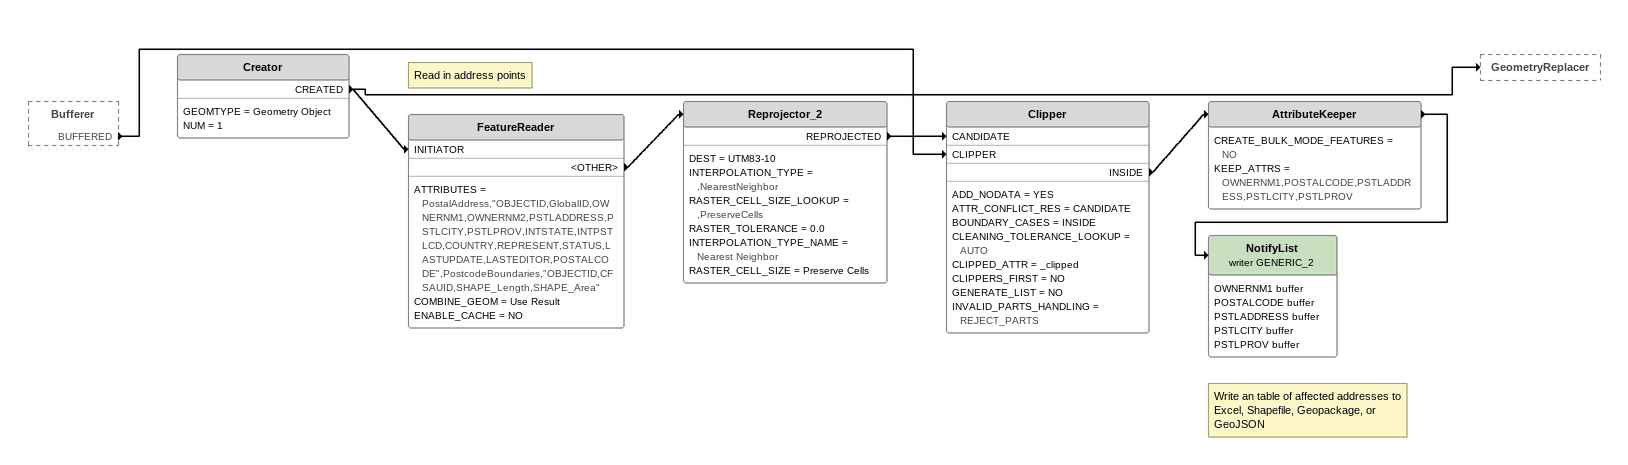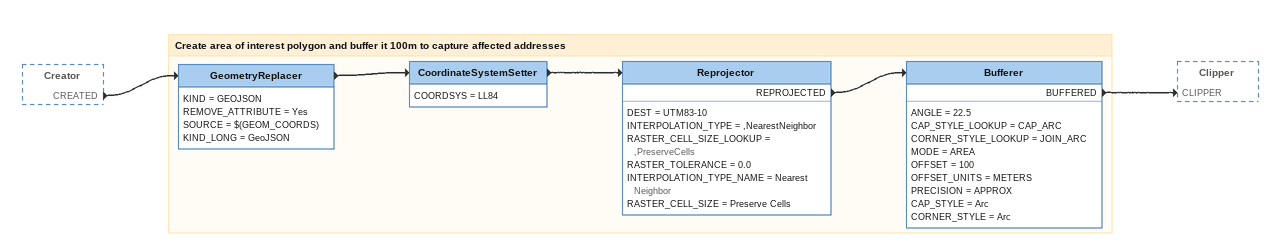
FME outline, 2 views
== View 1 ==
Bufferer [outside]
    BUFFERED -> Clipper [CLIPPER]
Creator
    GEOMTYPE = Geometry Object
    NUM = 1
    CREATED -> FeatureReader [INITIATOR]
    CREATED -> GeometryReplacer
Note: Read in address points
FeatureReader
    ATTRIBUTES = PostalAddress,"OBJECTID,GlobalID,OWNERNM1,OWNERNM2,PSTLADDRESS,PSTLCITY,PSTLPROV,INTSTATE,INTPSTLCD,COUNTRY,REPRESENT,STATUS,LASTUPDATE,LASTEDITOR,POSTALCODE",PostcodeBoundaries,"OBJECTID,CFSAUID,SHAPE_Length,SHAPE_Area"
    COMBINE_GEOM = Use Result
    ENABLE_CACHE = NO
    <OTHER> -> Reprojector_2
Reprojector_2
    DEST = UTM83-10
    INTERPOLATION_TYPE = ,NearestNeighbor
    RASTER_CELL_SIZE_LOOKUP = ,PreserveCells
    RASTER_TOLERANCE = 0.0
    INTERPOLATION_TYPE_NAME = Nearest Neighbor
    RASTER_CELL_SIZE = Preserve Cells
    REPROJECTED -> Clipper [CANDIDATE]
Clipper
    ADD_NODATA = YES
    ATTR_CONFLICT_RES = CANDIDATE
    BOUNDARY_CASES = INSIDE
    CLEANING_TOLERANCE_LOOKUP = AUTO
    CLIPPED_ATTR = _clipped
    CLIPPERS_FIRST = NO
    GENERATE_LIST = NO
    INVALID_PARTS_HANDLING = REJECT_PARTS
    INSIDE -> AttributeKeeper
AttributeKeeper
    CREATE_BULK_MODE_FEATURES = NO
    KEEP_ATTRS = OWNERNM1,POSTALCODE,PSTLADDRESS,PSTLCITY,PSTLPROV
    -> NotifyList (writer GENERIC_2)
Note: Write an table of affected addresses to Excel, Shapefile, Geopackage, or GeoJSON
NotifyList (writer GENERIC_2)
    attributes: OWNERNM1 buffer, POSTALCODE buffer, PSTLADDRESS buffer, PSTLCITY buffer, PSTLPROV buffer

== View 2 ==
Creator [outside]
    CREATED -> GeometryReplacer

Bookmark: Create area of interest polygon and buffer it 100m to capture affected addresses
GeometryReplacer
    KIND = GEOJSON
    REMOVE_ATTRIBUTE = Yes
    SOURCE = $(GEOM_COORDS)
    KIND_LONG = GeoJSON
    -> CoordinateSystemSetter
CoordinateSystemSetter
    COORDSYS = LL84
    -> Reprojector
Reprojector
    DEST = UTM83-10
    INTERPOLATION_TYPE = ,NearestNeighbor
    RASTER_CELL_SIZE_LOOKUP = ,PreserveCells
    RASTER_TOLERANCE = 0.0
    INTERPOLATION_TYPE_NAME = Nearest Neighbor
    RASTER_CELL_SIZE = Preserve Cells
    REPROJECTED -> Bufferer
Bufferer
    ANGLE = 22.5
    CAP_STYLE_LOOKUP = CAP_ARC
    CORNER_STYLE_LOOKUP = JOIN_ARC
    MODE = AREA
    OFFSET = 100
    OFFSET_UNITS = METERS
    PRECISION = APPROX
    CAP_STYLE = Arc
    CORNER_STYLE = Arc
    BUFFERED -> Clipper [CLIPPER]
